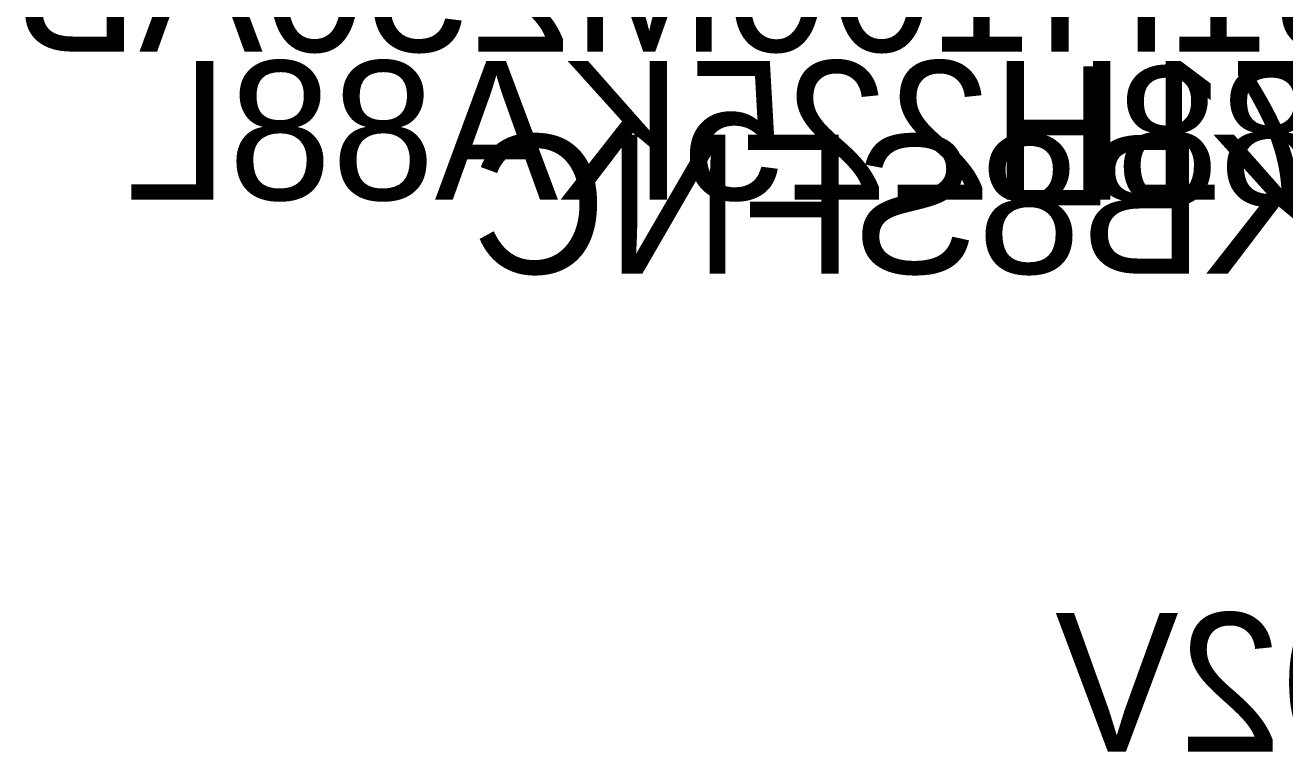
# Model space of a CAD drawing. Extents: x -28 to 199, y -61 to 255.
# Drawn here: x -28.18 to -9.72, y 195.9 to 206.56 of the extents above; entities that cross this region are included whole.
import ezdxf
from ezdxf.enums import TextEntityAlignment as Align

# ---------------------------------------------------------------- set-up
doc = ezdxf.new("R2010")
doc.units = 0
doc.header["$MEASUREMENT"] = 0
doc.layers.add('ASSEMBLY_PART_NUMBERS_BTM', color=191, linetype='CONTINUOUS')
doc.styles.add('VERIBEST_GERBER_0', font='txt')

msp = doc.modelspace()

# ---------------------------------------------------------------- texts
at = {"layer": 'ASSEMBLY_PART_NUMBERS_BTM', "style": 'VERIBEST_GERBER_0', "text_generation_flag": 2}
for s, p in [('C3225X7S1H106M250AB', (3.25, 208.21)), ('GRM31CR71H225KA88L', (4.25, 206.04)), ('GRM31CR71H225KA88L', (17.25, 205.96)), ('CL10B104KB8SFNC', (3.75, 204.96)), ('ERJ-6ENF1002V', (7.75, 197.96))]:
    msp.add_text(s, height=2.032, dxfattribs=at).set_placement(p, align=Align.TOP_LEFT)

doc.saveas('drawing.dxf')
